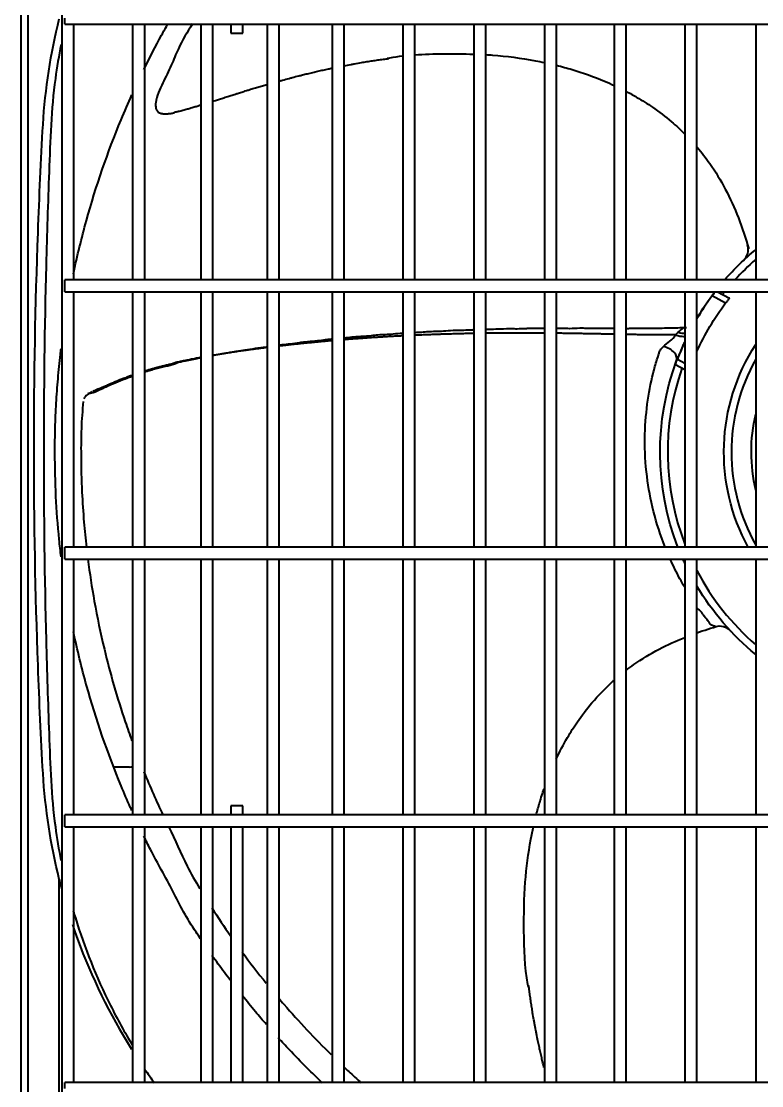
# Model space of a CAD drawing. Extents: x 58467 to 79089, y -33726 to -17391.
# Drawn here: x 72276.65 to 72301.21, y -19473.02 to -19437.7 of the extents above; entities that cross this region are included whole.
import ezdxf

# ---------------------------------------------------------------- set-up
doc = ezdxf.new("R2010")
doc.units = 0
doc.header["$LTSCALE"] = 100
doc.layers.add('+ENTE-ST-DOSEME USTU KONDDRENAJ', color=110, linetype='DOSEMEUSTUKONDENSDRENAJ_LINE', lineweight=40)
doc.linetypes.add('DOSEMEUSTUKONDENSDRENAJ_LINE', pattern='A,300,-40,["CD",Standard,S=15,R=0,X=-35,Y=-7.5],0', length=340)

# ---------------------------------------------------------------- blocks, each defined once
blk = doc.blocks.new('2 KAT SOL')
at = {"color": 3}
for p, q in [((54064.451, -32176.527, -3.539), (54064.451, -32127.471, -3.539)), ((54064.663, -32127.559, -3.539), (54064.663, -32176.374, -3.539)), ((54065.797, -32129.303, -3.539), (54065.797, -32174.696, -3.539)), ((54065.897, -32138.881, -3.539), (54065.897, -32138.681, -3.539)), ((54065.897, -32138.881, -3.539), (54184.259, -32138.881, -3.539)), ((54066.197, -32147.361, -3.539), (54066.197, -32138.881, -3.539)), ((54068.146, -32138.881, -3.539), (54068.146, -32147.361, -3.539)), ((54068.546, -32147.361, -3.539), (54068.546, -32138.881, -3.539)), ((54070.406, -32138.882, -3.539), (54070.406, -32147.36, -3.539)), ((54070.805, -32147.36, -3.539), (54070.805, -32138.882, -3.539)), ((54071.405, -32138.881, -3.539), (54071.405, -32139.181, -3.539)), ((54071.805, -32139.181, -3.539), (54071.805, -32138.881, -3.539)), ((54072.605, -32138.882, -3.539), (54072.605, -32147.36, -3.539)), ((54073.005, -32147.36, -3.539), (54073.005, -32138.882, -3.539)), ((54074.762, -32138.882, -3.539), (54074.762, -32147.36, -3.539)), ((54075.162, -32147.36, -3.539), (54075.162, -32138.882, -3.539)), ((54077.111, -32138.882, -3.539), (54077.111, -32147.36, -3.539)), ((54077.511, -32147.36, -3.539), (54077.511, -32138.882, -3.539)), ((54079.461, -32138.882, -3.539), (54079.461, -32147.36, -3.539)), ((54079.861, -32147.36, -3.539), (54079.861, -32138.882, -3.539)), ((54081.811, -32138.882, -3.539), (54081.811, -32147.36, -3.539)), ((54082.21, -32147.36, -3.539), (54082.21, -32138.882, -3.539)), ((54084.117, -32138.882, -3.539), (54084.117, -32147.36, -3.539)), ((54084.517, -32147.36, -3.539), (54084.517, -32138.882, -3.539)), ((54086.467, -32138.882, -3.539), (54086.467, -32147.36, -3.539)), ((54086.867, -32147.36, -3.539), (54086.867, -32138.882, -3.539)), ((54088.816, -32138.882, -3.539), (54088.816, -32147.36, -3.539)), ((54071.405, -32139.181, -3.539), (54071.805, -32139.181, -3.539)), ((54088.41, -32146.723, -3.539), (54088.43, -32146.705, -3.539)), ((54184.259, -32147.36, -3.539), (54065.897, -32147.36, -3.539)), ((54065.897, -32147.56, -3.539), (54065.897, -32147.36, -3.539)), ((54065.897, -32147.76, -3.539), (54065.897, -32147.56, -3.539)), ((54065.897, -32147.76, -3.539), (54184.259, -32147.76, -3.539)), ((54066.197, -32156.238, -3.539), (54066.197, -32147.76, -3.539)), ((54068.146, -32147.76, -3.539), (54068.146, -32156.238, -3.539)), ((54068.546, -32156.238, -3.539), (54068.546, -32147.76, -3.539)), ((54070.406, -32147.76, -3.539), (54070.406, -32156.238, -3.539)), ((54070.805, -32156.238, -3.539), (54070.805, -32147.76, -3.539)), ((54072.605, -32147.76, -3.539), (54072.605, -32156.238, -3.539)), ((54073.005, -32156.238, -3.539), (54073.005, -32147.76, -3.539)), ((54074.762, -32147.76, -3.539), (54074.762, -32156.238, -3.539)), ((54075.162, -32156.238, -3.539), (54075.162, -32147.76, -3.539)), ((54077.111, -32147.76, -3.539), (54077.111, -32156.238, -3.539)), ((54077.511, -32156.238, -3.539), (54077.511, -32147.76, -3.539)), ((54079.461, -32147.76, -3.539), (54079.461, -32156.238, -3.539)), ((54079.861, -32156.238, -3.539), (54079.861, -32147.76, -3.539)), ((54081.811, -32147.76, -3.539), (54081.811, -32156.238, -3.539)), ((54082.21, -32156.238, -3.539), (54082.21, -32147.76, -3.539)), ((54084.117, -32147.76, -3.539), (54084.117, -32156.238, -3.539)), ((54084.517, -32156.238, -3.539), (54084.517, -32147.76, -3.539)), ((54086.467, -32147.76, -3.539), (54086.467, -32156.238, -3.539)), ((54086.867, -32156.238, -3.539), (54086.867, -32147.76, -3.539)), ((54087.819, -32148.134, -3.539), (54087.376, -32147.891, -3.539)), ((54087.553, -32147.76, -3.539), (54087.943, -32147.974, -3.539)), ((54088.816, -32147.76, -3.539), (54088.816, -32156.238, -3.539)), ((54086.467, -32150.357, -3.539), (54086.152, -32150.184, -3.539)), ((54086.221, -32149.994, -3.539), (54086.467, -32150.129, -3.539)), ((54084.522, -32151.084, -3.539), (54084.517, -32151.083, -3.539)), ((54084.522, -32151.084, -3.539), (54084.517, -32151.083, -3.539)), ((54184.259, -32156.239, -3.539), (54065.897, -32156.239, -3.539)), ((54065.897, -32156.438, -3.539), (54065.897, -32156.239, -3.539)), ((54065.897, -32156.638, -3.539), (54065.897, -32156.438, -3.539)), ((54065.897, -32156.638, -3.539), (54184.259, -32156.638, -3.539)), ((54066.197, -32165.117, -3.539), (54066.197, -32156.638, -3.539)), ((54068.146, -32156.638, -3.539), (54068.146, -32165.117, -3.539)), ((54068.546, -32165.117, -3.539), (54068.546, -32156.638, -3.539)), ((54070.406, -32156.638, -3.539), (54070.406, -32165.117, -3.539)), ((54070.805, -32165.117, -3.539), (54070.805, -32156.638, -3.539)), ((54072.605, -32156.638, -3.539), (54072.605, -32165.117, -3.539)), ((54073.005, -32165.117, -3.539), (54073.005, -32156.638, -3.539)), ((54074.762, -32156.638, -3.539), (54074.762, -32165.117, -3.539)), ((54075.162, -32165.117, -3.539), (54075.162, -32156.638, -3.539)), ((54077.111, -32156.638, -3.539), (54077.111, -32165.117, -3.539)), ((54077.511, -32165.117, -3.539), (54077.511, -32156.638, -3.539)), ((54079.461, -32156.638, -3.539), (54079.461, -32165.117, -3.539)), ((54079.861, -32165.117, -3.539), (54079.861, -32156.638, -3.539)), ((54081.811, -32156.638, -3.539), (54081.811, -32165.117, -3.539)), ((54082.21, -32165.117, -3.539), (54082.21, -32156.638, -3.539)), ((54084.117, -32156.638, -3.539), (54084.117, -32165.117, -3.539)), ((54084.517, -32165.117, -3.539), (54084.517, -32156.638, -3.539)), ((54086.467, -32156.638, -3.539), (54086.467, -32165.117, -3.539)), ((54086.867, -32165.117, -3.539), (54086.867, -32156.638, -3.539)), ((54088.816, -32156.638, -3.539), (54088.816, -32165.117, -3.539)), ((54087.978, -32159.01, -3.539), (54087.968, -32158.998, -3.539)), ((54068.04, -32163.531, -3.539), (54067.541, -32163.531, -3.539)), ((54071.405, -32164.817, -3.539), (54071.405, -32165.117, -3.539)), ((54071.805, -32165.117, -3.539), (54071.805, -32164.817, -3.539)), ((54184.259, -32165.117, -3.539), (54065.897, -32165.117, -3.539)), ((54065.897, -32165.317, -3.539), (54065.897, -32165.117, -3.539)), ((54065.897, -32165.517, -3.539), (54065.897, -32165.317, -3.539)), ((54065.897, -32165.517, -3.539), (54184.259, -32165.517, -3.539)), ((54066.197, -32173.996, -3.539), (54066.197, -32165.517, -3.539)), ((54068.146, -32165.517, -3.539), (54068.146, -32173.996, -3.539)), ((54068.546, -32173.996, -3.539), (54068.546, -32165.517, -3.539)), ((54070.406, -32165.517, -3.539), (54070.406, -32173.995, -3.539)), ((54070.805, -32173.995, -3.539), (54070.805, -32165.517, -3.539)), ((54071.405, -32165.517, -3.539), (54071.405, -32173.996, -3.539)), ((54071.805, -32173.996, -3.539), (54071.805, -32165.517, -3.539)), ((54072.605, -32165.517, -3.539), (54072.605, -32173.995, -3.539)), ((54073.005, -32173.995, -3.539), (54073.005, -32165.517, -3.539)), ((54074.762, -32165.517, -3.539), (54074.762, -32173.995, -3.539)), ((54075.162, -32173.995, -3.539), (54075.162, -32165.517, -3.539)), ((54077.111, -32165.517, -3.539), (54077.111, -32173.995, -3.539)), ((54077.511, -32173.995, -3.539), (54077.511, -32165.517, -3.539)), ((54079.461, -32165.517, -3.539), (54079.461, -32173.995, -3.539)), ((54079.861, -32173.995, -3.539), (54079.861, -32165.517, -3.539)), ((54081.811, -32165.517, -3.539), (54081.811, -32173.995, -3.539)), ((54082.21, -32173.995, -3.539), (54082.21, -32165.517, -3.539)), ((54084.117, -32165.517, -3.539), (54084.117, -32173.995, -3.539)), ((54084.517, -32173.995, -3.539), (54084.517, -32165.517, -3.539)), ((54086.467, -32165.517, -3.539), (54086.467, -32173.995, -3.539)), ((54086.867, -32173.995, -3.539), (54086.867, -32165.517, -3.539)), ((54088.816, -32165.517, -3.539), (54088.816, -32173.995, -3.539)), ((54065.711, -32175.941, -3.539), (54065.711, -32167.261, -3.539)), ((54075.162, -32173.507, -3.539), (54075.184, -32173.493, -3.539)), ((54184.259, -32173.996, -3.539), (54065.897, -32173.996, -3.539)), ((54065.897, -32174.196, -3.539), (54065.897, -32173.996, -3.539))]:
    blk.add_line(p, q, dxfattribs=at)
at = {"color": 3, "extrusion": (6.04419e-06, 5.64183e-06, 1)}
blk.add_arc((54088.068, -32146.359, -3.392), 0.5, 313.0877, 16.4734, dxfattribs=at)
at = {"color": 3, "extrusion": (0, 0, -1)}
for radius, start, end in [(8.699, 41.1398, 50.5364), (8.699, 30.7139, 37.7283), (8.191, 24.0687, 37.1733), (6.582, 331.3463, 32.8556), (8.699, 338.7281, 20.4357), (5.671, 347.13, 12.8588), (8.699, 334.9195, 335.8727), (8.699, 309.4651, 329.2876)]:
    blk.add_arc((-54094.345, -32153.083, 3.539), radius, start, end, dxfattribs=at)
at = {"color": 3}
for centre, radius, start, end in [((54094.345, -32153.083, -3.539), 8.449, 130.8737, 137.3624), ((54094.345, -32153.083, -3.539), 8.691, 143.3149, 149.3716), ((54094.345, -32153.083, -3.539), 8.449, 140.9474, 141.7132), ((54094.345, -32153.083, -3.539), 8.691, 155.0266, 159.1851), ((54094.345, -32153.083, -3.539), 6.332, 150.8231, 209.1769), ((54094.345, -32153.083, -3.539), 8.449, 160.7868, 201.1705), ((54094.345, -32153.083, -3.539), 8.449, 207.7268, 229.1255), ((54068.04, -32163.031, -3.539), 0.5, 270, 282.3062)]:
    blk.add_arc(centre, radius, start, end, dxfattribs=at)
at = {"color": 3, "extrusion": (-5.03151e-06, 5.39034e-06, 1)}
blk.add_arc((54087.622, -32159.36, -3.986), 0.5, 43.0877, 106.4677, dxfattribs=at)
at = {"color": 3}
for centre, major_axis, ratio, start_param, end_param in [((54086.199, -32148.811, -3.539), (-0.443, 0.232), 0.512974, 1.938544, 2.458256), ((54085.726, -32149.871, -3.539), (0.468, -0.175), 0.588101, 0, 1.726902)]:
    blk.add_ellipse(centre, major_axis=major_axis, ratio=ratio, start_param=start_param, end_param=end_param, dxfattribs=at)
for points, knots in [([(54064.875, -32152.983, -3.539), (54064.876, -32150.585, -3.539), (54064.919, -32148.189, -3.539), (54065.028, -32145.196, -3.539), (54065.053, -32144.598, -3.539), (54065.109, -32143.403, -3.539), (54065.135, -32142.806, -3.539), (54065.246, -32141.019, -3.539), (54065.425, -32139.851, -3.539), (54065.711, -32138.704, -3.539)], [0, 0, 0, 0, 0.5, 0.5, 0.625, 0.625, 0.75, 0.75, 1, 1, 1, 1]), ([(54068.518, -32140.383, -3.539), (54068.706, -32140, -3.539), (54068.969, -32139.493, -3.539), (54069.247, -32138.994, -3.539), (54069.318, -32138.868, -3.539)], [0, 0, 0, 0, 0.747188, 1, 1, 1, 1]), ([(54070.126, -32138.876, -3.539), (54069.954, -32139.143, -3.539), (54069.688, -32139.596, -3.539), (54069.433, -32140.252, -3.539), (54069.191, -32140.735, -3.539), (54069.001, -32141.147, -3.539), (54068.912, -32141.418, -3.539), (54068.903, -32141.62, -3.539), (54068.927, -32141.712, -3.539), (54068.963, -32141.769, -3.539), (54069.008, -32141.813, -3.539), (54069.048, -32141.832, -3.539), (54069.079, -32141.839, -3.539)], [0, 0, 0, 0, 0.285729, 0.472156, 0.665521, 0.767672, 0.867545, 0.908718, 0.944194, 0.959349, 0.972834, 1, 1, 1, 1]), ([(54065.771, -32139.557, -3.539), (54065.697, -32139.932, -3.539), (54065.634, -32140.309, -3.539), (54065.514, -32141.197, -3.539), (54065.466, -32141.71, -3.539), (54065.411, -32142.743, -3.539), (54065.394, -32143.261, -3.539), (54065.334, -32144.813, -3.539), (54065.302, -32145.849, -3.539), (54065.222, -32148.957, -3.539), (54065.195, -32151.03, -3.539), (54065.194, -32153.103, -3.539)], [0, 0, 0, 0, 0.085061, 0.085061, 0.199428, 0.199428, 0.313796, 0.313796, 0.54253, 0.54253, 1, 1, 1, 1]), ([(54076.594, -32140.016, -3.539), (54076.623, -32140.01, -3.539), (54076.793, -32139.977, -3.539), (54076.964, -32139.952, -3.539), (54077.106, -32139.935, -3.539)], [0, 0, 0, 0, 0.174109, 1, 1, 1, 1]), ([(54077.506, -32139.899, -3.539), (54077.824, -32139.876, -3.539), (54078.478, -32139.863, -3.539), (54079.13, -32139.866, -3.539), (54079.461, -32139.876, -3.539)], [0, 0, 0, 0, 0.49152, 1, 1, 1, 1]), ([(54079.861, -32139.894, -3.539), (54079.934, -32139.899, -3.539), (54080.484, -32139.935, -3.539), (54081.137, -32140.02, -3.539), (54081.711, -32140.134, -3.539), (54081.813, -32140.156, -3.539)], [0, 0, 0, 0, 0.111828, 0.842309, 1, 1, 1, 1]), ([(54075.158, -32140.26, -3.539), (54075.159, -32140.26, -3.539), (54075.236, -32140.245, -3.539), (54075.353, -32140.223, -3.539), (54075.547, -32140.188, -3.539), (54075.723, -32140.158, -3.539), (54075.92, -32140.125, -3.539), (54076.1, -32140.097, -3.539), (54076.282, -32140.071, -3.539), (54076.464, -32140.046, -3.539), (54076.585, -32140.03, -3.539), (54076.646, -32140.022, -3.539)], [0, 0, 0, 0, 0.000398, 0.160308, 0.240263, 0.400174, 0.520106, 0.640039, 0.759972, 0.879905, 1, 1, 1, 1]), ([(54082.214, -32140.248, -3.539), (54082.384, -32140.291, -3.539), (54082.923, -32140.437, -3.539), (54083.56, -32140.664, -3.539), (54084.018, -32140.867, -3.539), (54084.123, -32140.916, -3.539)], [0, 0, 0, 0, 0.261577, 0.828831, 1, 1, 1, 1]), ([(54073.004, -32140.77, -3.539), (54073.006, -32140.77, -3.539), (54073.043, -32140.759, -3.539), (54073.153, -32140.729, -3.539), (54073.297, -32140.69, -3.539), (54073.48, -32140.642, -3.539), (54073.627, -32140.604, -3.539), (54073.796, -32140.562, -3.539), (54073.947, -32140.525, -3.539), (54074.12, -32140.483, -3.539), (54074.293, -32140.443, -3.539), (54074.466, -32140.404, -3.539), (54074.621, -32140.37, -3.539), (54074.718, -32140.349, -3.539), (54074.757, -32140.341, -3.539)], [0, 0, 0, 0, 0.002684, 0.066908, 0.195355, 0.259579, 0.388026, 0.45225, 0.548585, 0.64492, 0.741256, 0.837591, 0.933927, 1, 1, 1, 1]), ([(54070.804, -32141.438, -3.539), (54070.833, -32141.429, -3.539), (54070.908, -32141.405, -3.539), (54071.03, -32141.366, -3.539), (54071.156, -32141.326, -3.539), (54071.279, -32141.287, -3.539), (54071.407, -32141.247, -3.539), (54071.537, -32141.206, -3.539), (54071.67, -32141.165, -3.539), (54071.804, -32141.123, -3.539), (54071.94, -32141.081, -3.539), (54072.078, -32141.039, -3.539), (54072.216, -32140.997, -3.539), (54072.373, -32140.951, -3.539), (54072.502, -32140.913, -3.539), (54072.579, -32140.89, -3.539), (54072.604, -32140.883, -3.539)], [0, 0, 0, 0, 0.053389, 0.135929, 0.218468, 0.273495, 0.356035, 0.438575, 0.493601, 0.576141, 0.658681, 0.713708, 0.796247, 0.878787, 0.961327, 1, 1, 1, 1]), ([(54066.183, -32147.162, -3.539), (54066.308, -32146.569, -3.539), (54066.73, -32144.835, -3.539), (54067.41, -32142.859, -3.539), (54067.996, -32141.503, -3.539), (54068.119, -32141.231, -3.539)], [0, 0, 0, 0, 0.290837, 0.856482, 1, 1, 1, 1]), ([(54084.524, -32141.115, -3.539), (54084.644, -32141.178, -3.539), (54084.939, -32141.342, -3.539), (54085.448, -32141.664, -3.539), (54085.984, -32142.073, -3.539), (54086.331, -32142.392, -3.539), (54086.477, -32142.538, -3.539)], [0, 0, 0, 0, 0.167806, 0.420315, 0.746772, 1, 1, 1, 1]), ([(54069.066, -32141.835, -3.539), (54069.081, -32141.84, -3.539), (54069.106, -32141.846, -3.539), (54069.137, -32141.851, -3.539), (54069.182, -32141.856, -3.539), (54069.218, -32141.857, -3.539), (54069.262, -32141.856, -3.539), (54069.314, -32141.853, -3.539), (54069.359, -32141.849, -3.539), (54069.419, -32141.841, -3.539), (54069.471, -32141.833, -3.539), (54069.534, -32141.822, -3.539), (54069.504, -32141.81, -3.539), (54069.58, -32141.794, -3.539), (54069.659, -32141.775, -3.539), (54069.74, -32141.755, -3.539), (54069.813, -32141.736, -3.539), (54069.887, -32141.716, -3.539), (54069.975, -32141.692, -3.539), (54070.066, -32141.665, -3.539), (54070.172, -32141.634, -3.539), (54070.267, -32141.605, -3.539), (54070.35, -32141.58, -3.539), (54070.392, -32141.567, -3.539), (54070.405, -32141.563, -3.539)], [0, 0, 0, 0, 0.062879, 0.105521, 0.148163, 0.190805, 0.233447, 0.276089, 0.318731, 0.361373, 0.404015, 0.446657, 0.489299, 0.531941, 0.595904, 0.638546, 0.681188, 0.72383, 0.766472, 0.830435, 0.873077, 0.93704, 0.979682, 1, 1, 1, 1]), ([(54086.873, -32142.966, -3.539), (54087.022, -32143.14, -3.539), (54087.364, -32143.58, -3.539), (54087.837, -32144.359, -3.539), (54088.261, -32145.313, -3.539), (54088.487, -32145.99, -3.539), (54088.584, -32146.34, -3.539)], [0, 0, 0, 0, 0.182173, 0.442327, 0.718068, 1, 1, 1, 1]), ([(54087.376, -32147.891, -3.539), (54087.389, -32147.872, -3.539), (54087.403, -32147.854, -3.539), (54087.429, -32147.819, -3.539), (54087.442, -32147.803, -3.539), (54087.461, -32147.778, -3.539), (54087.469, -32147.767, -3.539), (54087.476, -32147.759, -3.539)], [0, 0, 0, 0, 0.355398, 0.355398, 0.710856, 0.710856, 1, 1, 1, 1]), ([(54087.943, -32147.974, -3.539), (54087.943, -32147.974, -3.539), (54087.941, -32147.977, -3.539), (54087.932, -32147.988, -3.539), (54087.925, -32147.997, -3.539), (54087.908, -32148.019, -3.539), (54087.897, -32148.032, -3.539), (54087.874, -32148.062, -3.539), (54087.861, -32148.079, -3.539), (54087.838, -32148.109, -3.539), (54087.828, -32148.121, -3.539), (54087.819, -32148.134, -3.539)], [0, 0, 0, 0, 0.211356, 0.211356, 0.422617, 0.422617, 0.635365, 0.635365, 0.851032, 0.851032, 1, 1, 1, 1]), ([(54079.46, -32149.028, -3.539), (54079.448, -32149.029, -3.539), (54079.341, -32149.037, -3.539), (54079.174, -32149.041, -3.539), (54078.953, -32149.043, -3.539), (54078.714, -32149.052, -3.539), (54078.461, -32149.073, -3.539), (54078.247, -32149.083, -3.539), (54078.074, -32149.086, -3.539), (54077.917, -32149.09, -3.539), (54077.732, -32149.11, -3.539), (54077.585, -32149.117, -3.539), (54077.512, -32149.12, -3.539)], [0, 0, 0, 0, 0.018343, 0.157453, 0.238031, 0.324289, 0.506652, 0.672833, 0.73751, 0.790122, 0.895489, 1, 1, 1, 1]), ([(54081.806, -32148.982, -3.539), (54081.783, -32148.983, -3.539), (54081.657, -32148.985, -3.539), (54081.521, -32148.983, -3.539), (54081.359, -32148.981, -3.539), (54081.276, -32148.982, -3.539), (54081.123, -32148.991, -3.539), (54080.945, -32148.999, -3.539), (54080.728, -32148.995, -3.539), (54080.475, -32148.994, -3.539), (54080.188, -32149.008, -3.539), (54079.987, -32149.017, -3.539), (54079.873, -32149.017, -3.539), (54079.862, -32149.017, -3.539)], [0, 0, 0, 0, 0.038603, 0.211293, 0.242009, 0.269654, 0.324997, 0.458672, 0.537504, 0.623223, 0.806489, 0.981461, 1, 1, 1, 1]), ([(54081.813, -32149.135, -3.539), (54081.806, -32149.135, -3.539), (54081.767, -32149.134, -3.539), (54081.68, -32149.134, -3.539), (54081.55, -32149.133, -3.539), (54081.404, -32149.132, -3.539), (54081.258, -32149.132, -3.539), (54081.111, -32149.131, -3.539), (54080.963, -32149.131, -3.539), (54080.83, -32149.132, -3.539), (54080.679, -32149.132, -3.539), (54080.543, -32149.133, -3.539), (54080.375, -32149.134, -3.539), (54080.243, -32149.135, -3.539), (54080.078, -32149.136, -3.539), (54079.963, -32149.138, -3.539), (54079.88, -32149.139, -3.539), (54079.863, -32149.139, -3.539)], [0, 0, 0, 0, 0.010487, 0.061193, 0.137252, 0.213312, 0.289371, 0.365431, 0.44149, 0.517549, 0.568256, 0.669668, 0.720374, 0.821787, 0.872493, 0.973906, 1, 1, 1, 1]), ([(54084.117, -32148.985, -3.539), (54084.028, -32148.981, -3.539), (54083.743, -32148.97, -3.539), (54083.44, -32148.981, -3.539), (54083.193, -32148.976, -3.539), (54083.068, -32148.973, -3.539), (54082.885, -32148.974, -3.539), (54082.689, -32148.992, -3.539), (54082.422, -32148.979, -3.539), (54082.275, -32148.976, -3.539), (54082.209, -32148.975, -3.539)], [0, 0, 0, 0, 0.131646, 0.410876, 0.520141, 0.562705, 0.601468, 0.78581, 0.899724, 1, 1, 1, 1]), ([(54084.118, -32149.171, -3.539), (54084.093, -32149.17, -3.539), (54084.022, -32149.169, -3.539), (54083.917, -32149.167, -3.539), (54083.791, -32149.165, -3.539), (54083.665, -32149.162, -3.539), (54083.541, -32149.16, -3.539), (54083.415, -32149.157, -3.539), (54083.291, -32149.155, -3.539), (54083.166, -32149.153, -3.539), (54083.041, -32149.15, -3.539), (54082.915, -32149.148, -3.539), (54082.789, -32149.146, -3.539), (54082.645, -32149.144, -3.539), (54082.516, -32149.142, -3.539), (54082.368, -32149.14, -3.539), (54082.277, -32149.139, -3.539), (54082.218, -32149.139, -3.539), (54082.21, -32149.138, -3.539)], [0, 0, 0, 0, 0.040051, 0.114821, 0.164667, 0.239437, 0.314206, 0.364053, 0.438822, 0.513592, 0.563438, 0.638207, 0.712977, 0.762823, 0.862516, 0.912362, 0.987132, 1, 1, 1, 1]), ([(54086.524, -32148.956, -3.539), (54086.329, -32148.963, -3.539), (54085.932, -32148.974, -3.539), (54085.51, -32148.977, -3.539), (54085.225, -32148.979, -3.539), (54085.102, -32148.977, -3.539), (54084.971, -32148.979, -3.539), (54084.862, -32148.977, -3.539), (54084.761, -32148.978, -3.539), (54084.645, -32148.982, -3.539), (54084.567, -32148.988, -3.539), (54084.515, -32148.991, -3.539)], [0, 0, 0, 0, 0.286213, 0.579725, 0.615099, 0.700692, 0.766378, 0.829652, 0.869632, 0.911891, 1, 1, 1, 1]), ([(54086.158, -32149.194, -3.539), (54086.158, -32149.194, -3.539), (54086.158, -32149.194, -3.539), (54086.186, -32149.163, -3.539), (54086.217, -32149.134, -3.539), (54086.247, -32149.107, -3.539)], [0, 0, 0, 0, 0.000046, 0.000046, 1, 1, 1, 1]), ([(54086.247, -32149.107, -3.539), (54086.299, -32149.06, -3.539), (54086.349, -32149.016, -3.539), (54086.405, -32148.972, -3.539), (54086.415, -32148.963, -3.539), (54086.412, -32148.961, -3.539)], [0, 0, 0, 0, 0.677972, 0.677972, 1, 1, 1, 1]), ([(54074.763, -32149.386, -3.539), (54074.747, -32149.387, -3.539), (54074.667, -32149.394, -3.539), (54074.557, -32149.404, -3.539), (54074.4, -32149.418, -3.539), (54074.258, -32149.432, -3.539), (54074.099, -32149.447, -3.539), (54073.956, -32149.461, -3.539), (54073.814, -32149.475, -3.539), (54073.658, -32149.492, -3.539), (54073.52, -32149.506, -3.539), (54073.367, -32149.523, -3.539), (54073.23, -32149.538, -3.539), (54073.1, -32149.553, -3.539), (54073.03, -32149.561, -3.539), (54073.005, -32149.564, -3.539)], [0, 0, 0, 0, 0.028017, 0.134196, 0.187285, 0.293464, 0.373098, 0.452732, 0.532366, 0.612, 0.718179, 0.771268, 0.877447, 0.957081, 1, 1, 1, 1]), ([(54074.764, -32149.337, -3.539), (54074.748, -32149.338, -3.539), (54074.695, -32149.342, -3.539), (54074.553, -32149.355, -3.539), (54074.335, -32149.391, -3.539), (54074.08, -32149.41, -3.539), (54073.853, -32149.433, -3.539), (54073.623, -32149.463, -3.539), (54073.395, -32149.497, -3.539), (54073.178, -32149.518, -3.539), (54073.037, -32149.534, -3.539), (54073.006, -32149.538, -3.539)], [0, 0, 0, 0, 0.026625, 0.086224, 0.216151, 0.379674, 0.473035, 0.573734, 0.780901, 0.950937, 1, 1, 1, 1]), ([(54077.111, -32149.141, -3.539), (54077.11, -32149.141, -3.539), (54076.994, -32149.15, -3.539), (54076.796, -32149.17, -3.539), (54076.583, -32149.185, -3.539), (54076.409, -32149.192, -3.539), (54076.246, -32149.2, -3.539), (54076.035, -32149.228, -3.539), (54075.803, -32149.243, -3.539), (54075.585, -32149.257, -3.539), (54075.375, -32149.277, -3.539), (54075.241, -32149.293, -3.539), (54075.159, -32149.302, -3.539)], [0, 0, 0, 0, 0.001003, 0.175577, 0.336729, 0.400183, 0.452324, 0.558124, 0.692378, 0.769859, 0.852982, 1, 1, 1, 1]), ([(54077.101, -32149.226, -3.539), (54077.078, -32149.227, -3.539), (54076.989, -32149.232, -3.539), (54076.868, -32149.238, -3.539), (54076.707, -32149.247, -3.539), (54076.562, -32149.256, -3.539), (54076.4, -32149.265, -3.539), (54076.239, -32149.276, -3.539), (54076.094, -32149.285, -3.539), (54075.932, -32149.296, -3.539), (54075.785, -32149.306, -3.539), (54075.621, -32149.318, -3.539), (54075.474, -32149.328, -3.539), (54075.329, -32149.339, -3.539), (54075.227, -32149.347, -3.539), (54075.174, -32149.352, -3.539), (54075.167, -32149.352, -3.539)], [0, 0, 0, 0, 0.035053, 0.135553, 0.185802, 0.286301, 0.361675, 0.43705, 0.537549, 0.587798, 0.688297, 0.763672, 0.839046, 0.91442, 0.989795, 1, 1, 1, 1]), ([(54079.458, -32149.145, -3.539), (54079.413, -32149.146, -3.539), (54079.334, -32149.148, -3.539), (54079.188, -32149.151, -3.539), (54079.052, -32149.154, -3.539), (54078.883, -32149.158, -3.539), (54078.731, -32149.162, -3.539), (54078.566, -32149.167, -3.539), (54078.418, -32149.172, -3.539), (54078.271, -32149.177, -3.539), (54078.107, -32149.182, -3.539), (54077.96, -32149.188, -3.539), (54077.796, -32149.194, -3.539), (54077.658, -32149.2, -3.539), (54077.552, -32149.205, -3.539), (54077.512, -32149.207, -3.539)], [0, 0, 0, 0, 0.070528, 0.121604, 0.223755, 0.274831, 0.376982, 0.453596, 0.530209, 0.606823, 0.683436, 0.785588, 0.836663, 0.938815, 1, 1, 1, 1]), ([(54086.158, -32149.194, -3.539), (54086.142, -32149.194, -3.539), (54086.1, -32149.194, -3.539), (54086.016, -32149.194, -3.539), (54085.924, -32149.195, -3.539), (54085.83, -32149.194, -3.539), (54085.746, -32149.195, -3.539), (54085.665, -32149.194, -3.539), (54085.569, -32149.193, -3.539), (54085.469, -32149.193, -3.539), (54085.357, -32149.191, -3.539), (54085.258, -32149.19, -3.539), (54085.152, -32149.189, -3.539), (54085.052, -32149.188, -3.539), (54084.951, -32149.186, -3.539), (54084.836, -32149.184, -3.539), (54084.734, -32149.183, -3.539), (54084.622, -32149.18, -3.539), (54084.553, -32149.179, -3.539), (54084.514, -32149.178, -3.539)], [0, 0, 0, 0, 0.032149, 0.083522, 0.160582, 0.211955, 0.263329, 0.314702, 0.366075, 0.443135, 0.494509, 0.571569, 0.622942, 0.674316, 0.751376, 0.802749, 0.879809, 0.931182, 1, 1, 1, 1]), ([(54085.754, -32149.572, -3.539), (54085.816, -32149.513, -3.539), (54085.9, -32149.463, -3.539), (54086.045, -32149.338, -3.539), (54086.106, -32149.262, -3.539), (54086.171, -32149.196, -3.539)], [0, 0, 0, 0, 0.5, 0.5, 1, 1, 1, 1]), ([(54086.171, -32149.196, -3.539), (54086.261, -32149.225, -3.539), (54086.347, -32149.241, -3.539), (54086.436, -32149.241, -3.539), (54086.454, -32149.24, -3.539), (54086.47, -32149.237, -3.539)], [0, 0, 0, 0, 0.78393, 0.78393, 1, 1, 1, 1]), ([(54086.466, -32149.41, -3.539), (54086.445, -32149.457, -3.539), (54086.425, -32149.503, -3.539), (54086.366, -32149.635, -3.539), (54086.328, -32149.722, -3.539), (54086.257, -32149.887, -3.539), (54086.223, -32149.967, -3.539), (54086.194, -32150.046, -3.539)], [0, 0, 0, 0, 0.218967, 0.218967, 0.624953, 0.624953, 1, 1, 1, 1]), ([(54065.565, -32153.103, -3.539), (54065.568, -32152.828, -3.539), (54065.572, -32152.28, -3.539), (54065.609, -32151.461, -3.539), (54065.666, -32150.648, -3.539), (54065.726, -32150.044, -3.539), (54065.765, -32149.711, -3.539), (54065.773, -32149.646, -3.539)], [0, 0, 0, 0, 0.238005, 0.47449, 0.709453, 0.942891, 1, 1, 1, 1]), ([(54072.606, -32149.6, -3.539), (54072.593, -32149.602, -3.539), (54072.523, -32149.611, -3.539), (54072.389, -32149.625, -3.539), (54072.139, -32149.658, -3.539), (54071.875, -32149.704, -3.539), (54071.652, -32149.739, -3.539), (54071.467, -32149.765, -3.539), (54071.299, -32149.791, -3.539), (54071.097, -32149.839, -3.539), (54070.921, -32149.867, -3.539), (54070.817, -32149.883, -3.539), (54070.806, -32149.884, -3.539)], [0, 0, 0, 0, 0.0204, 0.107202, 0.200873, 0.403072, 0.589254, 0.661717, 0.721758, 0.842147, 0.982778, 1, 1, 1, 1]), ([(54072.607, -32149.612, -3.539), (54072.567, -32149.617, -3.539), (54072.482, -32149.628, -3.539), (54072.35, -32149.645, -3.539), (54072.214, -32149.663, -3.539), (54072.079, -32149.681, -3.539), (54071.931, -32149.701, -3.539), (54071.799, -32149.72, -3.539), (54071.654, -32149.741, -3.539), (54071.538, -32149.758, -3.539), (54071.393, -32149.78, -3.539), (54071.263, -32149.8, -3.539), (54071.12, -32149.822, -3.539), (54070.991, -32149.843, -3.539), (54070.886, -32149.861, -3.539), (54070.824, -32149.871, -3.539), (54070.806, -32149.874, -3.539)], [0, 0, 0, 0, 0.063846, 0.137211, 0.210576, 0.283941, 0.357305, 0.455125, 0.504035, 0.601855, 0.650765, 0.748585, 0.821949, 0.895314, 0.968679, 1, 1, 1, 1]), ([(54085.813, -32156.238, -3.539), (54085.496, -32155.44, -3.539), (54085.305, -32154.647, -3.539), (54085.103, -32153.031, -3.539), (54085.126, -32152.22, -3.539), (54085.268, -32151.132, -3.539), (54085.333, -32150.791, -3.539), (54085.452, -32150.315, -3.539), (54085.495, -32150.163, -3.539), (54085.563, -32149.944, -3.539), (54085.589, -32149.871, -3.539), (54085.619, -32149.768, -3.539), (54085.632, -32149.737, -3.539), (54085.676, -32149.662, -3.539), (54085.706, -32149.617, -3.539), (54085.754, -32149.572, -3.539)], [0, 0, 0, 0, 0.302954, 0.302954, 0.651477, 0.651477, 0.825738, 0.825738, 0.912869, 0.912869, 0.956435, 0.956435, 0.978217, 0.978217, 1, 1, 1, 1]), ([(54070.399, -32149.945, -3.539), (54070.396, -32149.946, -3.539), (54070.338, -32149.957, -3.539), (54070.253, -32149.972, -3.539), (54070.116, -32149.998, -3.539), (54070.007, -32150.02, -3.539), (54069.872, -32150.047, -3.539), (54069.764, -32150.069, -3.539), (54069.644, -32150.095, -3.539), (54069.538, -32150.118, -3.539), (54069.509, -32150.144, -3.539), (54069.39, -32150.172, -3.539), (54069.285, -32150.197, -3.539), (54069.18, -32150.223, -3.539), (54069.076, -32150.249, -3.539), (54068.973, -32150.276, -3.539), (54068.871, -32150.303, -3.539), (54068.771, -32150.331, -3.539), (54068.672, -32150.36, -3.539), (54068.599, -32150.382, -3.539), (54068.56, -32150.393, -3.539), (54068.546, -32150.398, -3.539)], [0, 0, 0, 0, 0.003473, 0.084564, 0.125109, 0.2062, 0.246746, 0.327836, 0.368382, 0.4292, 0.490018, 0.550836, 0.611654, 0.6522, 0.713018, 0.773836, 0.814381, 0.875199, 0.936017, 0.976563, 1, 1, 1, 1]), ([(54070.401, -32149.956, -3.539), (54070.357, -32149.965, -3.539), (54070.163, -32150.005, -3.539), (54069.968, -32150.042, -3.539), (54069.618, -32150.119, -3.539), (54069.504, -32150.183, -3.539), (54069.268, -32150.234, -3.539), (54069.087, -32150.274, -3.539), (54068.905, -32150.32, -3.539), (54068.758, -32150.364, -3.539), (54068.663, -32150.392, -3.539), (54068.601, -32150.411, -3.539), (54068.567, -32150.421, -3.539), (54068.549, -32150.427, -3.539)], [0, 0, 0, 0, 0.069935, 0.324368, 0.375737, 0.555953, 0.632284, 0.714834, 0.803633, 0.897292, 0.950384, 0.973119, 1, 1, 1, 1]), ([(54086.152, -32150.184, -3.539), (54086.152, -32150.184, -3.539), (54086.153, -32150.181, -3.539), (54086.158, -32150.167, -3.539), (54086.162, -32150.156, -3.539), (54086.171, -32150.13, -3.539), (54086.177, -32150.114, -3.539), (54086.19, -32150.079, -3.539), (54086.197, -32150.058, -3.539), (54086.21, -32150.024, -3.539), (54086.216, -32150.009, -3.539), (54086.221, -32149.994, -3.539)], [0, 0, 0, 0, 0.211758, 0.211758, 0.423432, 0.423432, 0.636431, 0.636431, 0.852021, 0.852021, 1, 1, 1, 1]), ([(54068.146, -32150.529, -3.539), (54068.139, -32150.532, -3.539), (54068.097, -32150.547, -3.539), (54068.032, -32150.57, -3.539), (54067.953, -32150.599, -3.539), (54067.875, -32150.629, -3.539), (54067.799, -32150.659, -3.539), (54067.712, -32150.693, -3.539), (54067.638, -32150.723, -3.539), (54067.566, -32150.753, -3.539), (54067.505, -32150.778, -3.539), (54067.444, -32150.804, -3.539), (54067.377, -32150.833, -3.539), (54067.31, -32150.861, -3.539), (54067.245, -32150.889, -3.539), (54067.193, -32150.912, -3.539), (54067.138, -32150.936, -3.539), (54067.092, -32150.956, -3.539), (54067.038, -32150.979, -3.539), (54066.997, -32150.997, -3.539), (54066.95, -32151.018, -3.539), (54066.909, -32151.036, -3.539), (54066.874, -32151.051, -3.539), (54066.836, -32151.067, -3.539), (54066.821, -32151.074, -3.539), (54066.816, -32151.076, -3.539)], [0, 0, 0, 0, 0.013184, 0.076179, 0.118176, 0.160173, 0.223168, 0.265165, 0.32816, 0.370157, 0.412154, 0.454151, 0.496147, 0.559143, 0.60114, 0.643136, 0.685133, 0.72713, 0.769127, 0.811124, 0.853121, 0.895118, 0.937114, 0.979111, 1, 1, 1, 1]), ([(54068.147, -32150.564, -3.539), (54068.115, -32150.575, -3.539), (54067.877, -32150.662, -3.539), (54067.554, -32150.793, -3.539), (54067.197, -32150.949, -3.539), (54067.018, -32151.038, -3.539), (54066.905, -32151.092, -3.539), (54066.818, -32151.124, -3.539), (54066.726, -32151.133, -3.539), (54066.68, -32151.141, -3.539), (54066.662, -32151.143, -3.539)], [0, 0, 0, 0, 0.054722, 0.413265, 0.565134, 0.700229, 0.769577, 0.820811, 0.901304, 1, 1, 1, 1]), ([(54066.796, -32151.085, -3.539), (54066.764, -32151.102, -3.539), (54066.7, -32151.139, -3.539), (54066.626, -32151.179, -3.539), (54066.576, -32151.234, -3.539), (54066.543, -32151.285, -3.539), (54066.529, -32151.313, -3.539)], [0, 0, 0, 0, 0.181976, 0.413188, 0.708779, 1, 1, 1, 1]), ([(54066.507, -32151.399, -3.539), (54066.477, -32151.703, -3.539), (54066.434, -32152.295, -3.539), (54066.429, -32153.296, -3.539), (54066.453, -32154.33, -3.539), (54066.52, -32155.352, -3.539), (54066.58, -32155.961, -3.539), (54066.611, -32156.239, -3.539)], [0, 0, 0, 0, 0.182857, 0.35926, 0.617017, 0.825344, 1, 1, 1, 1]), ([(54065.711, -32167.261, -3.539), (54065.423, -32166.108, -3.539), (54065.245, -32164.936, -3.539), (54065.135, -32163.151, -3.539), (54065.108, -32162.554, -3.539), (54065.053, -32161.361, -3.539), (54065.028, -32160.764, -3.539), (54064.919, -32157.777, -3.539), (54064.876, -32155.379, -3.539), (54064.875, -32152.983, -3.539)], [0, 0, 0, 0, 0.25, 0.25, 0.375, 0.375, 0.5, 0.5, 1, 1, 1, 1]), ([(54065.194, -32153.103, -3.539), (54065.195, -32155.176, -3.539), (54065.222, -32157.248, -3.539), (54065.302, -32160.356, -3.539), (54065.334, -32161.393, -3.539), (54065.394, -32162.945, -3.539), (54065.411, -32163.464, -3.539), (54065.466, -32164.496, -3.539), (54065.514, -32165.009, -3.539), (54065.634, -32165.892, -3.539), (54065.695, -32166.264, -3.539), (54065.768, -32166.635, -3.539)], [0, 0, 0, 0, 0.45798, 0.45798, 0.686971, 0.686971, 0.801466, 0.801466, 0.915961, 0.915961, 1, 1, 1, 1]), ([(54065.773, -32156.56, -3.539), (54065.75, -32156.367, -3.539), (54065.676, -32155.698, -3.539), (54065.586, -32154.546, -3.539), (54065.572, -32153.586, -3.539), (54065.565, -32153.103, -3.539)], [0, 0, 0, 0, 0.16864, 0.581968, 1, 1, 1, 1]), ([(54066.66, -32156.639, -3.539), (54066.719, -32157.101, -3.539), (54066.871, -32158.095, -3.539), (54067.246, -32159.89, -3.539), (54067.69, -32161.439, -3.539), (54068.046, -32162.454, -3.539), (54068.122, -32162.664, -3.539)], [0, 0, 0, 0, 0.230715, 0.496584, 0.895571, 1, 1, 1, 1]), ([(54086.454, -32157.554, -3.539), (54086.402, -32157.464, -3.539), (54086.352, -32157.374, -3.539), (54086.186, -32157.071, -3.539), (54086.079, -32156.855, -3.539), (54085.982, -32156.639, -3.539)], [0, 0, 0, 0, 0.29522, 0.29522, 1, 1, 1, 1]), ([(54087.486, -32158.874, -3.539), (54087.486, -32158.872, -3.539), (54087.482, -32158.868, -3.539), (54087.463, -32158.861, -3.539), (54087.446, -32158.856, -3.539), (54087.396, -32158.842, -3.539), (54087.361, -32158.829, -3.539), (54087.301, -32158.787, -3.539), (54087.287, -32158.754, -3.539), (54087.249, -32158.698, -3.539), (54087.228, -32158.671, -3.539), (54087.16, -32158.595, -3.539), (54087.119, -32158.54, -3.539), (54087.061, -32158.457, -3.539), (54087.045, -32158.429, -3.539), (54087.005, -32158.375, -3.539), (54086.979, -32158.353, -3.539), (54086.922, -32158.305, -3.539), (54086.894, -32158.28, -3.539), (54086.868, -32158.252, -3.539)], [0, 0, 0, 0, 0.041274, 0.041274, 0.097669, 0.097669, 0.210461, 0.210461, 0.323252, 0.323252, 0.436043, 0.436043, 0.661626, 0.661626, 0.774417, 0.774417, 0.887208, 0.887208, 1, 1, 1, 1]), ([(54068.119, -32164.974, -3.539), (54068.101, -32164.935, -3.539), (54067.979, -32164.662, -3.539), (54067.398, -32163.31, -3.539), (54066.732, -32161.377, -3.539), (54066.31, -32159.645, -3.539), (54066.184, -32159.049, -3.539)], [0, 0, 0, 0, 0.02049, 0.143703, 0.707183, 1, 1, 1, 1]), ([(54084.509, -32160.327, -3.539), (54084.595, -32160.26, -3.539), (54084.947, -32160.001, -3.539), (54085.588, -32159.611, -3.539), (54086.174, -32159.345, -3.539), (54086.464, -32159.229, -3.539)], [0, 0, 0, 0, 0.146134, 0.586198, 1, 1, 1, 1]), ([(54082.195, -32163.27, -3.539), (54082.31, -32163.025, -3.539), (54082.531, -32162.605, -3.539), (54082.927, -32161.98, -3.539), (54083.413, -32161.342, -3.539), (54083.842, -32160.898, -3.539), (54084.104, -32160.664, -3.539), (54084.115, -32160.653, -3.539)], [0, 0, 0, 0, 0.250799, 0.438254, 0.680606, 0.985878, 1, 1, 1, 1]), ([(54068.519, -32163.692, -3.539), (54068.621, -32163.94, -3.539), (54068.824, -32164.417, -3.539), (54069.042, -32164.892, -3.539), (54069.151, -32165.12, -3.539)], [0, 0, 0, 0, 0.520207, 1, 1, 1, 1]), ([(54081.536, -32165.114, -3.539), (54081.571, -32164.977, -3.539), (54081.652, -32164.688, -3.539), (54081.744, -32164.402, -3.539), (54081.796, -32164.251, -3.539)], [0, 0, 0, 0, 0.471851, 1, 1, 1, 1]), ([(54071.805, -32164.817, -3.539), (54071.805, -32164.817, -3.539), (54071.803, -32164.817, -3.539), (54071.794, -32164.817, -3.539), (54071.785, -32164.817, -3.539), (54071.761, -32164.817, -3.539), (54071.746, -32164.817, -3.539), (54071.711, -32164.817, -3.539), (54071.69, -32164.817, -3.539), (54071.648, -32164.817, -3.539), (54071.625, -32164.817, -3.539), (54071.58, -32164.817, -3.539), (54071.558, -32164.817, -3.539), (54071.516, -32164.817, -3.539), (54071.496, -32164.817, -3.539), (54071.461, -32164.817, -3.539), (54071.446, -32164.817, -3.539), (54071.423, -32164.817, -3.539), (54071.414, -32164.817, -3.539), (54071.406, -32164.817, -3.539), (54071.405, -32164.817, -3.539), (54071.405, -32164.817, -3.539)], [0, 0, 0, 0, 0.072796, 0.072796, 0.180355, 0.180355, 0.287914, 0.287914, 0.395473, 0.395473, 0.503031, 0.503031, 0.61059, 0.61059, 0.718149, 0.718149, 0.825708, 0.825708, 0.933267, 0.933267, 1, 1, 1, 1]), ([(54069.346, -32165.521, -3.539), (54069.561, -32165.955, -3.539), (54069.831, -32166.638, -3.539), (54070.226, -32167.315, -3.539), (54070.375, -32167.563, -3.539)], [0, 0, 0, 0, 0.633004, 1, 1, 1, 1]), ([(54081.278, -32170.834, -3.539), (54081.273, -32170.805, -3.539), (54081.154, -32170.192, -3.539), (54081.118, -32169.021, -3.539), (54081.137, -32167.408, -3.539), (54081.287, -32166.257, -3.539), (54081.411, -32165.649, -3.539), (54081.44, -32165.514, -3.539)], [0, 0, 0, 0, 0.017033, 0.353101, 0.655124, 0.923021, 1, 1, 1, 1]), ([(54070.401, -32169.233, -3.539), (54070.352, -32169.16, -3.539), (54070.154, -32168.864, -3.539), (54069.818, -32168.339, -3.539), (54069.496, -32167.653, -3.539), (54069.105, -32166.961, -3.539), (54068.781, -32166.35, -3.539), (54068.59, -32165.968, -3.539), (54068.518, -32165.821, -3.539)], [0, 0, 0, 0, 0.066649, 0.271122, 0.474015, 0.675325, 0.87505, 1, 1, 1, 1]), ([(54066.177, -32168.307, -3.539), (54066.199, -32168.383, -3.539), (54066.222, -32168.458, -3.539), (54066.549, -32169.525, -3.539), (54066.943, -32170.508, -3.539), (54067.636, -32171.894, -3.539), (54067.882, -32172.34, -3.539), (54068.146, -32172.776, -3.539)], [0, 0, 0, 0, 0.048488, 0.048488, 0.686498, 0.686498, 1, 1, 1, 1]), ([(54066.147, -32168.755, -3.539), (54066.582, -32170.047, -3.539), (54067.147, -32171.28, -3.539), (54067.929, -32172.601, -3.539), (54068.019, -32172.747, -3.539), (54068.11, -32172.892, -3.539)], [0, 0, 0, 0, 0.888615, 0.888615, 1, 1, 1, 1]), ([(54071.379, -32170.597, -3.539), (54071.317, -32170.515, -3.539), (54071.115, -32170.247, -3.539), (54070.917, -32169.975, -3.539), (54070.783, -32169.785, -3.539)], [0, 0, 0, 0, 0.307262, 1, 1, 1, 1]), ([(54081.792, -32173.499, -3.539), (54081.79, -32173.493, -3.539), (54081.775, -32173.429, -3.539), (54081.746, -32173.308, -3.539), (54081.706, -32173.135, -3.539), (54081.667, -32172.962, -3.539), (54081.629, -32172.789, -3.539), (54081.588, -32172.597, -3.539), (54081.553, -32172.424, -3.539), (54081.515, -32172.23, -3.539), (54081.486, -32172.075, -3.539), (54081.45, -32171.881, -3.539), (54081.42, -32171.705, -3.539), (54081.388, -32171.507, -3.539), (54081.36, -32171.328, -3.539), (54081.333, -32171.146, -3.539), (54081.308, -32170.964, -3.539), (54081.293, -32170.843, -3.539), (54081.285, -32170.782, -3.539)], [0, 0, 0, 0, 0.006903, 0.071665, 0.136426, 0.201188, 0.265949, 0.330711, 0.417059, 0.460233, 0.546582, 0.589756, 0.676105, 0.740866, 0.805628, 0.870389, 0.935151, 1, 1, 1, 1]), ([(54072.583, -32172.073, -3.539), (54072.461, -32171.933, -3.539), (54072.194, -32171.621, -3.539), (54071.933, -32171.303, -3.539), (54071.792, -32171.127, -3.539)], [0, 0, 0, 0, 0.451779, 1, 1, 1, 1]), ([(54072.993, -32171.204, -3.539), (54073.049, -32171.27, -3.539), (54073.597, -32171.908, -3.539), (54074.182, -32172.529, -3.539), (54074.733, -32173.071, -3.539)], [0, 0, 0, 0, 0.103466, 1, 1, 1, 1]), ([(54073.931, -32173.517, -3.539), (54073.732, -32173.315, -3.539), (54073.41, -32172.987, -3.539), (54073.097, -32172.65, -3.539), (54072.979, -32172.519, -3.539)], [0, 0, 0, 0, 0.616544, 1, 1, 1, 1]), ([(54075.175, -32173.497, -3.539), (54075.221, -32173.541, -3.539), (54075.404, -32173.713, -3.539), (54075.59, -32173.883, -3.539), (54075.731, -32174.01, -3.539)], [0, 0, 0, 0, 0.252005, 1, 1, 1, 1])]:
    blk.add_open_spline(points, degree=3, knots=knots, dxfattribs=at)
for points, degree in [([(54088.41, -32146.723, -3.539), (54088.405, -32146.728, -3.539), (54088.434, -32146.702, -3.539)], 2), ([(54086.171, -32149.196, -3.539), (54086.167, -32149.195, -3.539), (54086.162, -32149.194, -3.539), (54086.158, -32149.194, -3.539)], 3), ([(54086.862, -32159.078, -3.539), (54087.105, -32158.992, -3.539), (54087.352, -32158.913, -3.539), (54087.603, -32158.844, -3.539)], 3), ([(54087.986, -32159.018, -3.539), (54087.991, -32159.023, -3.539), (54087.964, -32158.994, -3.539)], 2), ([(54065.711, -32167.261, -3.539), (54065.738, -32167.369, -3.539), (54065.766, -32167.479, -3.539), (54065.796, -32167.59, -3.539)], 3), ([(54070.772, -32168.2, -3.539), (54070.975, -32168.517, -3.539), (54071.186, -32168.832, -3.539), (54071.405, -32169.145, -3.539)], 3), ([(54071.78, -32169.668, -3.539), (54072.034, -32170.015, -3.539), (54072.299, -32170.358, -3.539), (54072.574, -32170.698, -3.539)], 3), ([(54068.542, -32173.55, -3.539), (54068.648, -32173.704, -3.539), (54068.757, -32173.857, -3.539), (54068.867, -32174.008, -3.539)], 3), ([(54074.445, -32174.011, -3.539), (54074.273, -32173.847, -3.539), (54074.102, -32173.682, -3.539), (54073.931, -32173.517, -3.539)], 3)]:
    blk.add_open_spline(points, degree=degree, dxfattribs=at)

msp = doc.modelspace()

# ---------------------------------------------------------------- block references
at = {"layer": '+ENTE-ST-DOSEME USTU KONDDRENAJ', "color": 3, "linetype": 'Continuous'}
msp.add_blockref('2 KAT SOL', (18212.194, 12701.082), dxfattribs=at)

doc.saveas('drawing.dxf')
